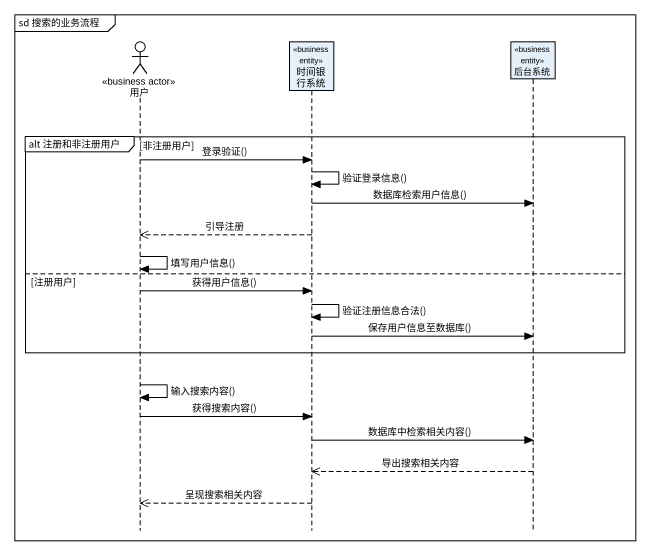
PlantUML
@startuml
mainframe sd 搜索的业务流程
hide footbox
actor 用户 <<business actor>>
participant 时间银行系统 <<business entity>>
participant 后台系统 <<business entity>>

group alt 注册和非注册用户 [非注册用户]
  用户 -> 时间银行系统 : 登录验证()
  时间银行系统 -> 时间银行系统 : 验证登录信息()
  时间银行系统 -> 后台系统 : 数据库检索用户信息()
  时间银行系统 -->> 用户 : 引导注册
  用户 -> 用户 : 填写用户信息()
else 注册用户
  用户 -> 时间银行系统 : 获得用户信息()
  时间银行系统 -> 时间银行系统 : 验证注册信息合法()
  时间银行系统 -> 后台系统 : 保存用户信息至数据库()
end
用户 -> 用户 : 输入搜索内容()
用户 -> 时间银行系统 : 获得搜索内容()
时间银行系统 -> 后台系统 : 数据库中检索相关内容()
后台系统 -->> 时间银行系统 : 导出搜索相关内容
时间银行系统 -->> 用户 : 呈现搜索相关内容
@enduml
